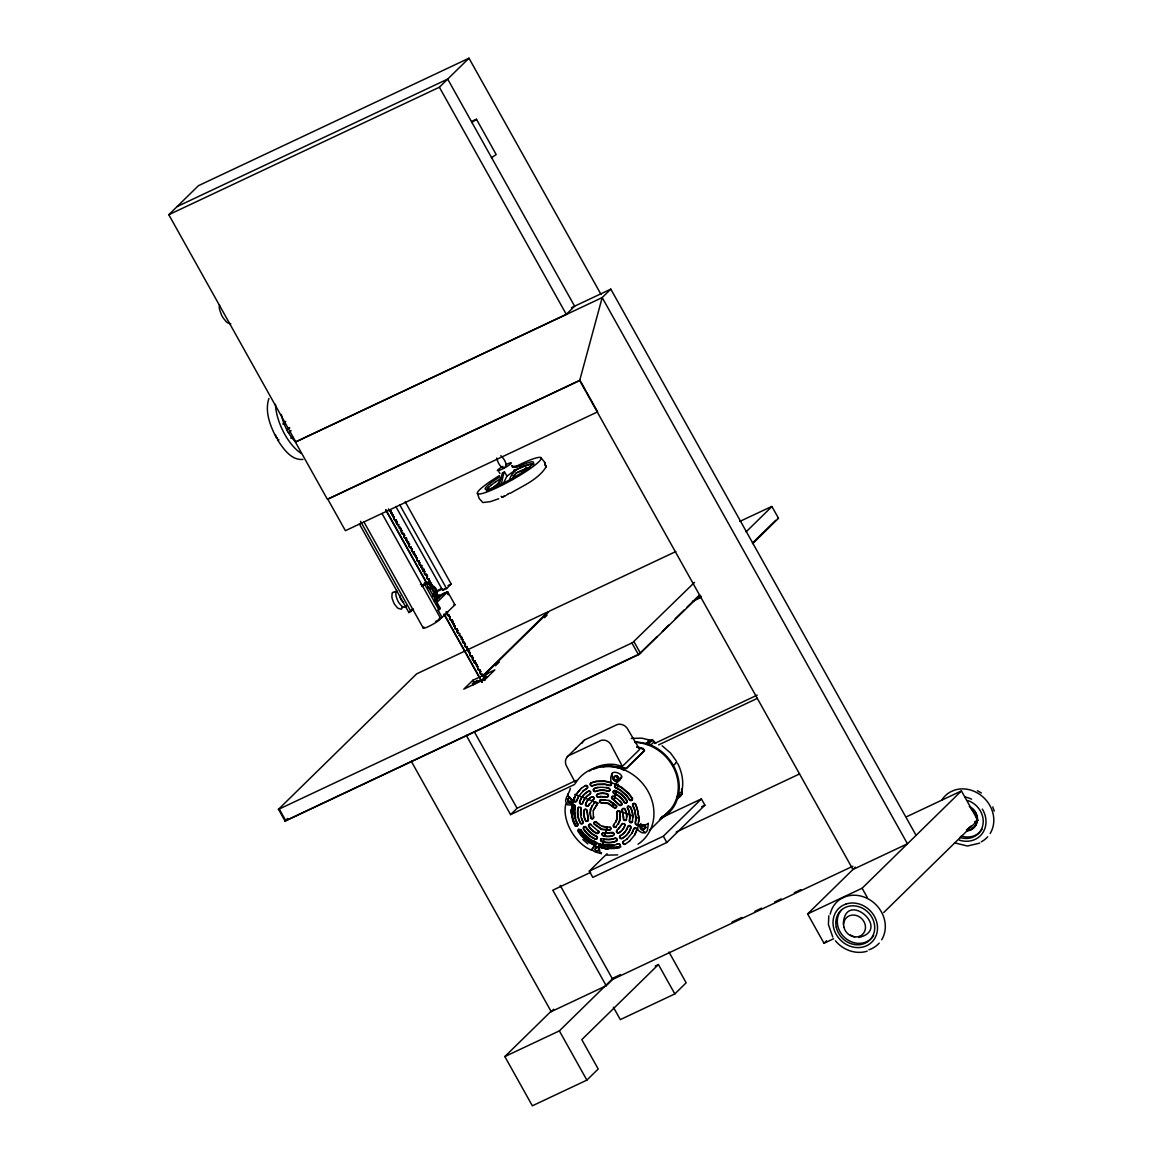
<?xml version="1.0" encoding="UTF-8"?>
<svg xmlns="http://www.w3.org/2000/svg" width="1164" height="1164" viewBox="0 0 1164 1164"><rect width="100%" height="100%" fill="white"/><g stroke="black" fill="none" stroke-linecap="round" stroke-linejoin="round"><path stroke-width="1.5" d="M679.121 796.336A3.71 3.274 45.6 0 0 680.023 796.554L679.936 795.536M533.316 465.134L533.345 464.072M219.501 304.692L219.239 307.267A12.338 5.514 64.8 0 0 219.749 310.148L221.538 315.022A12.338 5.514 64.8 0 0 223.124 317.859L226.122 321.555A12.338 5.514 64.8 0 0 228.042 323.039L230.85 323.825M486.494 490.757L488.123 487.716L491.528 484.821M611.915 773.303L611.507 775.108A6.14 1.615 -75.3 0 0 610.736 777.276L610.838 781.291A4.35 3.841 45.6 0 0 616.454 783.387L618.812 780.302A6.14 1.062 -63.8 0 1 619.946 778.25L621.445 776.868M391.686 514.852C391.671 509.934 393.607 519.901 393.243 514.895M394.116 518.606L394.32 516.831L393.039 516.671M399.296 528.471C399.281 523.538 401.216 533.519 400.838 528.514M402.773 534.131C399.878 525.022 401.129 536.968 403.573 533.403L404.694 535.396C402.308 536.051 404.737 539.456 406.556 538.132L405.829 540.14L406.556 538.132M406.905 542.075C406.891 537.157 408.826 547.124 408.448 542.133M407.997 544.01L409.539 544.068C408.113 547.604 411.285 546.833 411.416 548.331L412.303 549.015C409.917 549.655 412.347 553.075 414.151 551.751L413.438 553.758L414.151 551.751M414.515 555.694C414.5 550.776 416.436 560.742 416.057 555.737M418.793 560.626L417.992 561.499L417.41 560.815L416.887 557.803L416.901 560.495L417.731 561.485L418.793 560.626L420.204 565.311M422.125 569.312C423.274 564.744 420.859 571.146 423.929 569.24L423.201 571.248L423.929 569.24M423.201 571.248L424.758 571.291L424.598 573.503L425.864 575.001M429.734 582.917C430.869 578.363 428.468 584.764 431.538 582.844L430.811 584.852L432.368 584.91L432.208 587.122M432.106 585.026L431.946 587.238M437.344 596.535C438.479 591.967 436.078 598.369 439.148 596.463L438.421 598.471L439.148 596.463M449.217 615.087C446.831 618.171 447.631 608.51 447.122 614.025C447.063 617.269 449.726 614.068 449.45 616.396L450.337 617.08C446.539 619.335 456.041 623.031 451.938 619.946M452.563 623.759C453.698 619.204 451.283 625.606 454.367 623.686L453.64 625.694L454.367 623.686M453.64 625.694L455.182 625.752C454.324 626.683 455.561 630.903 456.826 628.691L457.947 630.699C454.149 633.376 462.152 632.969 459.082 635.442C461.672 635.049 461.41 641.335 461.715 637.421M464.436 642.31L463.636 643.183L463.068 642.499L462.53 639.487L462.559 642.179L463.636 643.183L464.436 642.31L465.862 646.995M467.783 650.996C467.753 646.064 469.703 656.045 469.325 651.04M468.859 652.931L470.402 652.975C469.543 653.906 470.78 658.14 472.046 655.929L473.166 657.922C470.794 658.577 473.21 661.981 475.028 660.657L474.301 662.665L475.028 660.657M476.934 664.659C477.458 668.034 476.091 665.081 475.843 662.723L474.563 662.549M476.731 666.419L478.011 666.594C477.153 667.525 478.389 671.744 479.655 669.547L480.776 671.541C478.404 672.195 480.819 675.6 482.638 674.276L481.911 676.284L482.638 674.276M573.008 804.819A1.63 1.44 45.6 0 0 572.295 805.677L571.655 811.032L572.935 819.863L575.118 825.16A1.63 1.44 45.6 0 0 577.926 825.101M594.411 802.694L590.206 809.446L590.599 818.03A1.63 1.44 45.6 0 0 593.393 817.172L593.189 810.566L596.841 804.95A1.63 1.44 45.6 0 0 594.949 802.345L594.077 803.029M592.025 805.604L590.075 813.025L590.934 817.71A1.63 1.44 45.6 0 0 593.727 816.852L593.611 816.575M618.491 824.097L620.441 816.677L619.583 811.992A1.63 1.44 45.6 0 0 616.789 812.85L617.371 816.342L615.814 822.279M614.228 824.287L613.675 824.752A1.63 1.44 45.6 0 0 615.552 827.371L620.296 820.256L619.917 811.672A1.63 1.44 45.6 0 0 617.124 812.53L617.327 819.136L613.894 824.607M638.76 821.915L639.182 818.35L636.533 806.186M659.464 819.354C667.976 815.382 674.625 807.889 677.39 798.868A3.448 3.041 45.6 0 0 678.466 794.736C682.642 774.336 669.533 752.904 650.705 745.062A3.448 3.041 45.6 0 0 646.413 743.461L634.54 741.541M680.329 796.54L680.707 795.609A3.448 3.041 45.6 0 0 681.798 791.476C684.025 782.004 682.017 772.11 677.724 763.54M471.944 121.289L476.483 119.281L471.784 122.54M476.483 119.281L496.184 154.521L491.484 157.78M498.978 471.915L499.923 473.442M396.386 522.243L397.375 524.469M403.981 535.862L404.985 538.088M411.59 549.481L412.594 551.692M426.81 576.704L427.523 578.726L429.371 578.974L428.658 580.982L429.371 578.974M449.639 617.546L450.352 619.568L452.199 619.815M457.248 631.164L457.961 633.187L459.809 633.434M472.468 658.388L473.472 660.614M480.077 672.006L481.081 674.218M655.681 743.272L654.037 741.803A3.448 3.041 45.6 0 0 649.745 740.202L648.508 740.173A3.71 3.274 45.6 0 0 648.173 740.973M567.959 794.023L568.003 795.594A6.14 2.663 21.3 0 0 569.08 796.904L571.902 799.624A4.35 3.841 45.6 0 1 570.476 805.051L567.043 804.688A6.14 2.386 8.2 0 1 565.879 803.727C561.645 819.805 574.71 843.594 591.879 850.331A6.14 1.062 -63.8 0 1 591.909 849.196L593.727 846.635A4.35 3.841 45.6 0 1 599.344 848.745L599.984 852.223A6.14 1.615 -75.3 0 0 600.289 853.358L601.322 853.721M390.609 512.917C392.443 508.362 389.271 513.862 391.89 513.091M399.761 526.579L398.219 526.535L398.946 524.528L397.128 524.6M421.761 565.369L421.048 567.377L421.761 565.369C419.942 566.693 417.541 563.26 419.898 562.634M436.267 594.6C438.101 590.046 434.914 595.546 437.548 594.775M466.691 649.061C468.539 644.507 465.353 650.007 467.986 649.236M484.079 680.154C483.991 675.513 485.839 682.453 484.34 680.038M533.956 463.839L529.489 464.261L520.453 467.841L519.653 466.124A27.616 3.798 -29.2 0 1 531.672 465.149A27.616 3.798 -29.2 0 1 501.248 484.166L498.905 485.243L502.528 472.584M501.248 484.166L504.114 471.842M594.979 849.589L596.404 846.752L594.979 849.589L596.477 851.219L599.387 850.011M613.501 778.818L614.927 775.981L616.92 775.661L618.419 777.29L617.007 780.113L614.999 780.433L613.501 778.818L614.417 777.93M598.471 850.899L598.98 848.949L597.496 847.319L595.488 847.639M617.007 780.113L618.419 777.29M648.348 745.076L648.77 743.447L652.669 740.086L654.241 741.788L650.705 745.062M579.672 380.541L327.433 499.385L295.423 442.116L602.195 297.577L907.454 843.798L852.936 869.479L579.672 380.541L602.195 297.577L610.809 289.138L916.083 835.359M828.826 915.792L828.404 924.507L832.784 937.093M739.809 521.414L771.834 506.427L778.512 518.213L777.537 518.489M620.397 779.094C626.698 774.38 609.369 768.167 612.439 776.112A4.35 3.841 45.6 0 0 620.005 780.026M406.28 605.615L405.843 606.881A9.487 4.234 64.8 0 1 404.81 607.317L402.657 606.72A9.487 4.234 64.8 0 1 401.173 605.571L398.874 602.734A9.487 4.234 64.8 0 1 397.652 600.551L396.269 596.797A9.487 4.234 64.8 0 1 395.876 594.586L396.066 591.69A9.487 4.234 64.8 0 1 396.691 590.497M570.287 788.435C569.909 792.859 560.568 804.062 569.443 803.102A4.35 3.841 45.6 0 0 573.386 802.476M578.624 796.525L576.733 801.007A1.63 1.44 45.6 0 1 573.91 799.537L575.933 794.706L581.2 788.319M589.333 803.786L588.635 805.459A1.63 1.44 45.6 0 1 585.812 803.989A16.092 14.215 45.6 0 1 591.807 796.714M593.524 810.246L596.608 805.095M631.892 833.191L633.783 828.695A1.63 1.44 45.6 0 1 636.606 830.165L634.569 835.01M268.899 398.437C264.49 411.765 270.368 426.199 276.523 438.042M648.333 823.195C647.824 825.873 648.057 836.509 642.863 830.543A4.35 3.841 45.6 0 1 640.928 823.515M503.037 484.064L506.922 476.12L504.449 471.696M496.053 486.916L501.131 478.026M500.811 455.677C512.873 467.404 500.535 474.359 496.752 457.99M509.585 479.597C512.538 469.252 523.873 464.974 533.359 464.043M512.306 479.495L516.219 472.54M644.507 750.402L626.348 768.196L613.399 766.218A42.661 37.728 45.6 0 0 593.364 769.404M287.595 818.452L284.918 821.187L639.094 654.43L699.811 595.386M395.163 520.657L395.964 519.784L397.084 521.792L396.066 522.694L397.128 524.586M395.964 519.784L394.916 520.643L393.854 518.737M402.773 534.276L403.573 533.403M411.183 547.007C409.757 549.583 408.113 544.883 409.539 544.068M429.109 579.105C427.348 580.065 425.253 576.806 427.508 576.238L426.388 574.245C424.904 576.864 423.376 572.062 424.758 571.291M456.826 628.691C455.371 631.266 453.8 626.61 455.182 625.752M472.046 655.929C470.591 658.489 469.019 653.848 470.402 652.975M479.655 669.547L478.608 670.391L477.546 668.5M618.302 829.408L621.867 824.258A1.63 1.44 45.6 0 1 624.704 825.713A16.092 14.215 45.6 0 1 618.71 833.002A1.63 1.44 45.6 0 1 616.818 830.383L622.202 823.923A1.63 1.44 45.6 0 1 622.755 823.428M627.105 838.997L632.227 832.857L634.104 828.375A1.63 1.44 45.6 0 1 636.941 829.845L634.904 834.675L629.317 841.397M488.56 487.367L487.032 489.229L486.974 490.32L488.4 490.568M507.562 494.176L506.442 495.253M487.483 676.75L486.348 677.87L484.588 674.727L494.86 669.897L485.795 678.787L463.796 689.146L472.86 680.256L483.133 675.426L548.113 611.74L416.625 673.883L278.356 809.431L632.532 642.688L694.544 582.378M575.38 748.845L584.066 740.377M567.304 756.804L575.962 748.263M489.942 489.84L497.348 484.137M177.117 206.566L447.689 79.079L574.609 306.19L566.301 314.338L295.729 441.811L168.809 214.714L198.433 185.687L468.99 58.2L601.046 294.463M168.809 214.714L439.381 87.227L468.99 58.2M291.073 430.534C288.541 435.787 284.54 428.599 289.72 428.105M288.323 432.586L288.381 432.528A27.616 12.338 64.8 0 0 295.947 442.407M498.919 485.286L498.978 485.243A27.616 3.798 -29.2 0 1 485.141 488.793A27.616 3.798 -29.2 0 1 499.662 476.964M519.653 466.124L513.033 466.357M422.052 586.511L426.504 583.702L440.327 608.437L438.071 610.212L442.087 617.4L438.93 618.884M359.341 523.902L408.899 612.584L412.536 609.034M408.899 612.584L413.526 609.121M395.804 506.456L442.713 590.395L444.633 588.518M434.201 600.813L440.138 594.993L437.853 596.07M442.713 590.395L446.569 588.577L451.196 584.052L405.174 501.699M437.475 599.271L434.565 601.25M444.561 592.913L436.325 599.809L442.276 593.989L447.704 591.821L454.949 604.785L442.087 617.4M436.253 603.039L447.704 591.821M438.071 610.212L440.327 608.437M438.683 619.815L435.511 621.532M472.453 683.705L477.618 680.489L478.273 681.668L473.108 684.869L472.453 683.705L477.618 680.489M484.588 674.727L549.583 611.042L675.848 551.547M487.716 673.345L485.141 675.877L486.014 677.448L484.879 678.554L475.843 682.817M495.471 665.764L499.341 661.967M544.519 617.691L547.095 615.159M746.066 531.89L771.834 506.631M639.094 654.153L657.136 636.475M662.287 631.426L668.718 625.112M675.164 618.797L684.185 609.965M686.76 607.448L699.637 594.819M752.453 543.064L775.646 520.337M752.628 543.632L778.396 518.387M466.269 735.372L510.56 814.64L517.063 808.267L576.282 780.36M567.523 799.406L569.88 797.209L568.963 798.097L570.986 798.853L571.553 800.905L572.455 800.017L570.098 802.214L568.09 801.458L567.523 799.406L568.425 798.519M568.09 801.458L568.992 800.57M570.098 802.214L571.015 801.327M589.493 771.034A42.661 37.976 51.9 0 1 615.13 764.53L622.362 766.363L639.676 749.398L627.018 727.98A8.745 7.653 39.6 0 0 617.298 724.517L584.721 739.868A8.745 7.653 39.6 0 0 582.204 743.054M646.413 743.461L649.745 740.202M649.832 741.148L652.669 740.086M614.01 776.868L616.92 775.661M614.999 780.433L617.909 779.225M605.556 799.886L600.595 799.683A1.63 1.44 45.6 0 0 601.803 802.607L608.423 803.218L614.156 807.234A1.63 1.44 45.6 0 0 616.702 806.026M608.845 800.672L616.207 805.968A1.63 1.44 45.6 0 1 613.821 807.554L608.088 803.538L601.468 802.927A1.63 1.44 45.6 0 1 600.26 800.003L609.179 800.352L616.542 805.648M601.337 829.365L609.921 830.019A1.63 1.44 45.6 0 0 608.714 827.095L602.094 826.484L596.361 822.482A1.63 1.44 45.6 0 0 593.975 824.054L601.337 829.365L610.242 829.699A1.63 1.44 45.6 0 0 610.212 827.051M596.477 851.219L597.379 850.331M661.152 817.885L701.397 798.926L704.904 805.182L666.841 842.489L592.796 877.38L589.29 871.109L607.055 853.707M640.942 826.847L643.299 824.65L645.322 825.407L645.889 827.473L643.532 829.67L641.51 828.914L640.942 826.847L641.844 825.96M643.299 824.65L642.397 825.552L644.405 826.294L644.972 828.361M641.51 828.914L642.412 828.026L644.434 828.783L645.889 827.473M644.405 826.294L645.322 825.407M678.466 794.736L681.798 791.476M643.532 829.67L644.434 828.783M677.39 798.868L680.707 795.609M660.57 818.277L662.796 816.095M649.41 830.412L669.998 810.231M589.29 871.109L663.335 836.218L701.397 798.926M613.399 1007.238L620.31 1019.606L674.829 993.911L658.417 964.549L581.796 1039.641L598.209 1069.003L586.874 1080.119L532.355 1105.8L504.841 1056.563L551.27 1011.08M411.285 761.271L551.212 1011.647L553.671 1009.232M504.841 1056.563L559.36 1030.882L613.515 977.804M551.212 1011.647L606.197 985.748L612.701 979.375L852.863 866.22M674.829 993.911L686.163 982.809L668.98 952.036M833.642 938.751L824.01 943.276L807.598 913.915L855.322 867.165M807.598 913.915L862.117 888.234L961.42 790.923L977.833 820.285L883.694 912.547M824.01 943.276L826.6 940.759M283.128 423.594L285.777 421.397M283.143 424.409L284.773 423.07M290.825 438.173L292.47 436.835M286.882 429.662L289.443 427.581M647.693 823.821L645.918 824.723A6.14 2.386 8.2 0 1 643.692 824.796L639.705 824.985A4.35 3.841 45.6 0 0 638.279 830.398L641.655 832.595A6.14 2.663 21.3 0 0 643.779 832.857L645.278 833.017M508.202 494.133L509.425 493.158M491.15 485.112L495.704 481.78M583.077 791.04L587.078 788.377A1.63 1.44 45.6 0 0 585.186 785.773M591.879 800.628L593.364 799.639A1.63 1.44 45.6 0 0 591.472 797.034A16.092 14.215 45.6 0 0 585.477 804.309A1.63 1.44 45.6 0 0 588.315 805.779L593.698 799.319A1.63 1.44 45.6 0 0 592.971 796.685M616.425 826.687L615.887 827.037A1.63 1.44 45.6 0 1 613.995 824.432M627.44 838.677L623.104 841.645A1.63 1.44 45.6 0 0 624.995 844.264L629.637 841.063M465.556 644.318C463.316 644.856 465.382 648.144 467.157 647.169M495.428 481.998L500.826 478.433M664.207 815.848L665.095 814.771M512.829 475.989L517.864 472.22L526.492 468.306L525.11 465.833M648.697 739.955L649.134 740.828M510.312 493.303C522.782 485.839 538.059 479.67 546.032 467.04L544.446 461.977L540.925 457.583M663.102 816.488L661.661 817.128M502.993 496.781L503.925 496.315M286.97 430.156L286.999 430.142A27.616 12.338 64.8 0 1 281.368 414.457M571.437 307.689L610.809 289.138M579.978 380.235L327.739 499.094L345.402 530.697L597.641 411.852L586.7 392.268M394.32 516.831L392.777 516.787M395.702 519.915L396.197 521.108M397.084 521.792L395.935 521.225M517.602 472.322L530.435 466.924M403.311 533.519L403.806 534.712M404.694 535.396L403.544 534.843M504.827 496.126L502.179 497.261M410.921 547.138L411.416 548.331M412.303 549.015L411.154 548.448M418.531 560.757L419.025 561.95M426.388 574.245L427.508 576.238M421.819 585.899L426.504 583.702M430.811 584.852L432.368 584.91M435.336 591.516L441.68 588.533M448.024 585.536L451.196 584.052M435.874 592.156L442.349 589.1M448.955 615.203L449.45 616.396M450.337 617.08L449.202 616.527M456.564 628.822L457.059 630.015M457.947 630.699L456.797 630.146M459.082 635.442L460.638 635.486M464.174 642.441L464.669 643.634M471.784 656.045L472.278 657.238M473.166 657.922L472.017 657.369M475.843 662.723L474.301 662.665M478.011 666.594L476.469 666.536M479.393 669.664L479.888 670.857M480.776 671.541L479.626 670.988M476.163 682.089L479.452 680.533M696.247 598.602L701.164 596.288M692.434 601.482L700.655 597.598M286.49 820.285L637.45 654.925M655.245 743.156L757.226 695.112M510.56 814.64L574.725 784.405M658.62 744.873L757.313 698.371M672.676 766.087L676.939 762.158L676.022 762.26M701.674 806.696L704.904 805.182M590.643 872.374L552.798 890.198L606.197 985.748M676.168 832.071L799.552 773.944M906.901 816.604L961.42 790.923M613.937 977.716L620.499 974.617M732.011 922.077L741.846 917.45M754.97 911.266L761.532 908.167M774.642 901.998L781.204 898.899M794.328 892.715L800.89 889.631M655.216 966.062L658.417 964.549M974.617 821.799L977.833 820.285M504.143 496.213L505.307 495.704M506.922 476.12L515.332 470.14L514.022 470.256M979.666 843.129L967.415 846.024L954.582 842.852M498.759 498.745L490.422 501.626L482.885 502.557L479.277 498.643L477.371 493.332M513.848 470.329L520.453 467.841M594.077 841.063L602.166 845.719L612.555 847.77A42.035 37.175 45.6 0 0 619.437 847.916M616.6 844.235L618.477 843.667A1.63 1.44 45.6 0 1 619.684 846.592L614.636 848.134L605.92 848.338L600.449 847.028A1.63 1.44 45.6 0 1 600.799 844.075M968.521 830.354C979.651 828.521 979.608 812.297 970.5 807.671M867.195 951.163C855.744 954.815 842.867 949.897 835.417 940.788M453.829 604.916L454.949 604.785M302.96 459.416C291.044 460.551 283.259 448.431 277.425 439.774M858.843 937.457C892.773 929.541 844.86 888.67 843.318 924.158M512.422 467.346L517.413 467.099M631.397 738.398L641.83 738.165L648.915 739.853M605.687 833.046L612.191 832.406A1.63 1.44 45.6 0 1 612.977 832.493M613.792 845.093L602.486 844.467A41.046 36.288 45.6 0 0 620.907 846.825M606.968 855.147L617.691 854.9M391.337 510.909L389.78 510.851L388.776 509.396M391.075 511.025L389.213 510.778L388.456 509.075M391.948 514.735L393.49 514.779M399.558 528.34L401.1 528.398M407.167 541.958L408.709 542.002M414.777 555.577L416.319 555.621M435.438 592.534L436.98 592.592M435.176 592.665L436.718 592.709M460.435 637.261L461.977 637.305M465.876 646.995L467.419 647.053M468.044 650.865L469.587 650.923M475.639 664.484L477.196 664.528M484.806 678.146L482.987 678.219L484.544 678.263M427.916 586.874L430.185 587.951M390.871 512.786L392.152 512.96M400.634 530.275L401.929 530.449M400.387 530.406L401.667 530.58M406.091 540.023L407.371 540.198M405.829 540.14L407.109 540.314M413.438 553.758L414.981 553.802M415.854 557.512L417.149 557.672M415.592 557.629L416.887 557.803M421.31 567.246L422.59 567.421M428.658 580.982L430.2 581.04M436.515 594.484L437.81 594.644M446.292 611.958L447.573 612.133M446.03 612.089L447.311 612.264M451.734 621.707L453.029 621.882M451.472 621.823L452.767 621.998M461.511 639.196L462.792 639.371M461.25 639.312L462.53 639.487M466.953 648.93L468.234 649.105M636.926 746.735L643.401 748.554L644.419 750.751L626.319 768.633L621.911 768.764L613.399 766.8A42.035 37.175 45.6 0 0 603.17 767.032M636.897 747.317L639.793 748.001M610.387 782.354L604.931 781.044L596.201 781.248L591.152 782.79A1.63 1.44 45.6 0 0 592.36 785.715L597.045 784.289L604.974 784.1L610.038 785.307A1.63 1.44 45.6 0 0 610.765 782.543M602.414 826.164L605.309 826.862M854.58 936.904L852.499 936.132M641.248 748.35L644.39 750.373M677.084 796.496L678.772 797.122L682.104 793.863L681.595 790.734M574.812 794.372L598.442 803.218M618.739 810.813L632.256 815.848M635.631 817.113L639.007 818.365M278.036 439.483L279.011 439.934M429.531 588.504L428.963 588.227A3.841 1.717 64.8 0 0 428.076 588.417M501.888 497.232L501.146 496.301M601.672 829.03L594.295 823.734A1.63 1.44 45.6 0 1 596.681 822.148M977.454 790.705L981.354 792.99M850.52 935.056L851.99 935.929M395.178 520.512L394.116 518.62M418.764 562.067L419.651 562.75M464.407 643.75L465.294 644.434M428.963 584.037L430.374 585.201A9.137 4.074 64.8 0 1 431.742 586.802M662.112 745.746L670.58 753.05L676.168 760.776M681.668 790.24L681.638 788.988M628.938 793.484L621.867 787.373L616.76 784.725A1.63 1.44 45.6 0 0 615.64 787.402L620.383 789.861L626.799 795.405L629.971 799.784A1.63 1.44 45.6 0 0 632.358 798.198L629.651 794.474M596.87 822.41L599.445 824.621M582.8 839.535L587.835 843.885M616.018 776.548L617.517 778.178M580.88 829.597L584.037 833.977L590.468 839.52L595.211 841.979A1.63 1.44 45.6 0 1 594.077 844.657L588.969 842.009L581.898 835.898L578.493 831.183A1.63 1.44 45.6 0 1 578.697 829.365M276.814 437.62L277.469 438.668M439.381 87.227L566.301 314.338M580.821 381.748L585.87 390.769M862.117 888.234L867.311 897.502M634.002 641.713L640.564 653.455M631.921 642.994L638.498 654.735M663.335 836.218L666.841 842.489M399.659 504.652L446.569 588.577M446.583 591.952L448.198 594.833M483.133 675.426L484.879 678.554M385.982 509.905L426.591 582.567M435.409 598.369L437.184 601.526M444.241 614.17L482.202 682.089M385.721 510.036L426.33 582.698M435.147 598.485L436.922 601.657M443.979 614.286L481.94 682.206M437.067 604.494L438.683 607.375M425.093 585.085L438.915 609.82M382.01 513.513L440.574 618.302M472.86 680.256L474.621 683.399M363.837 521.763L423.289 628.138M360.549 521.341L410.994 611.609M474.534 732.171L517.063 808.267M560.175 885.397L612.701 979.375M276.974 438.261L275.49 434.929M559.36 1030.882L586.874 1080.119M279.316 809.14L285.878 820.882M278.458 809.227L285.02 820.984M622.362 766.363L610.591 744.072A8.745 7.784 51.9 0 0 601.133 740.362L568.556 755.712A8.745 7.784 51.9 0 0 566.01 765.068L575.263 782.586M601.555 852.732C602.21 853.823 587.791 851.772 593.916 846.897A4.35 3.841 45.6 0 1 596.768 844.322M635.719 804.222L636.373 805.794M588.46 819.34L587.223 810.857A1.63 1.44 45.6 0 0 584.197 810.129A16.092 14.215 45.6 0 0 585.667 820.198A1.63 1.44 45.6 0 0 588.46 820.125M577.111 822.337L577.911 824.301A42.035 37.175 45.6 0 1 572.412 805.692M992.776 806.885L994.245 811.104M434.798 593.116L435.22 595.226A9.137 4.074 64.8 0 1 434.987 598.602M655.012 742.312L655.056 742.617A3.71 3.274 45.6 0 1 654.954 743.505M575.656 817.797L574.725 811.366L575.322 806.405A1.63 1.44 45.6 0 0 574.536 804.993M632.59 821.478A1.63 1.44 45.6 0 1 629.564 820.751A20.152 17.809 45.6 0 0 627.658 807.554A1.63 1.44 45.6 0 1 628.036 806.128M626.639 819.252A1.63 1.44 45.6 0 1 623.613 818.525L622.391 810.042A1.63 1.44 45.6 0 1 623.075 808.398M575.336 783.43A44.508 39.358 45.6 0 1 639.182 779.822A44.508 39.358 45.6 0 1 638.003 844.22M607.884 849.313A44.508 39.358 45.6 0 1 601.701 847.494M595.75 844.788A44.508 39.358 45.6 0 1 578.581 829.437M575.947 825.247A44.508 39.358 45.6 0 1 572.062 816.24M571.597 814.713A44.508 39.358 45.6 0 1 570.578 810.013M581.796 818.452A20.152 17.809 45.6 0 0 583.179 821.828A1.63 1.44 45.6 0 1 580.385 822.672A22.596 19.977 45.6 0 1 578.246 807.903A1.63 1.44 45.6 0 1 578.639 807.263M581.069 815.251A20.152 17.809 45.6 0 1 581.273 808.631A1.63 1.44 45.6 0 0 580.487 807.219M624.297 823.588A1.63 1.44 45.6 0 1 625.024 825.392A16.092 14.215 45.6 0 1 619.03 832.667A1.63 1.44 45.6 0 1 617.153 830.063M638.396 824.054A1.63 1.44 45.6 0 1 635.515 822.977L636.111 818.016L634.947 809.984L632.925 805.081A1.63 1.44 45.6 0 1 634.787 803.407M593.989 788.625A1.63 1.44 45.6 0 0 595.502 791.345A20.152 17.809 45.6 0 1 608.539 791.054A1.63 1.44 45.6 0 0 608.888 788.086A22.596 19.977 45.6 0 0 606.313 787.388M594.309 788.421A22.596 19.977 45.6 0 1 597.889 787.33M625.33 843.929A1.63 1.44 45.6 0 1 623.438 841.325M573.968 797.602A4.35 3.841 45.6 0 1 574.027 801.69M594.629 802.665A1.63 1.44 45.6 0 1 596.506 805.27M590.759 791.869A1.63 1.44 45.6 0 0 588.664 791.084A22.596 19.977 45.6 0 0 579.861 801.763A1.63 1.44 45.6 0 0 582.684 803.233A20.152 17.809 45.6 0 1 590.555 793.688M624.239 808.369A1.63 1.44 45.6 0 1 625.184 809.184A16.092 14.215 45.6 0 1 626.901 817.012M630.452 806.71A22.596 19.977 45.6 0 1 633.041 817.681M613.763 796.205A1.63 1.44 45.6 0 0 612.628 798.882L619.423 804.746A1.63 1.44 45.6 0 0 621.809 803.16A16.092 14.215 45.6 0 0 620.383 801.196M617.706 791.651A22.596 19.977 45.6 0 0 615.261 790.472A1.63 1.44 45.6 0 0 614.141 793.135A20.152 17.809 45.6 0 1 624.704 802.258A1.63 1.44 45.6 0 0 627.09 800.672A22.596 19.977 45.6 0 0 618.884 792.349M598.951 832.304A1.63 1.44 45.6 0 1 597.088 833.177A16.092 14.215 45.6 0 1 589.028 826.222A1.63 1.44 45.6 0 1 591.414 824.636M598.209 830.499A1.63 1.44 45.6 0 1 598.936 831.503M598.893 844.555A4.35 3.841 45.6 0 1 601.832 847.756M602.734 832.929A1.63 1.44 45.6 0 0 603.461 835.563A16.092 14.215 45.6 0 0 613.399 835.33A1.63 1.44 45.6 0 0 613.952 834.835M613.675 832.958A1.63 1.44 45.6 0 1 614.083 833.686M602.836 845.806A1.528 1.353 45.6 0 1 601.177 844.744M605.775 839.157A20.152 17.809 45.6 0 0 615.334 838.036A1.63 1.44 45.6 0 1 616.542 840.961A22.596 19.977 45.6 0 1 601.948 841.296A1.63 1.44 45.6 0 1 601.221 838.662M634.627 742.399A42.035 37.175 45.6 0 1 675.047 770.975A42.035 37.175 45.6 0 1 664.571 815.135M574.754 814.203A41.046 36.288 45.6 0 1 573.285 804.077M393.927 592.141A5.805 2.401 -88.4 0 1 392.661 592.389A9.487 4.234 64.8 0 0 392.035 593.582A5.805 1.018 83.8 0 1 391.846 596.492A9.487 4.234 64.8 0 0 392.239 598.689L393.621 602.443A9.487 4.234 64.8 0 0 394.843 604.625L397.142 607.477A9.487 4.234 64.8 0 0 398.626 608.612A5.805 1.586 41.3 0 1 400.78 609.208A9.487 4.234 64.8 0 0 401.827 608.787A5.805 3.056 37.6 0 1 401.842 608.146M394.334 591.69A9.487 4.234 64.8 0 1 395.207 591.879M403.573 602.108A4.423 1.979 64.8 0 1 399.863 595.473M402.017 607.623A5.805 3.056 37.6 0 1 402.817 606.866M424.845 584.983A9.05 4.045 64.8 0 1 431.64 586.903M434.667 593.131A9.05 4.045 64.8 0 1 434.87 598.572M430.927 588.868A5.398 2.415 64.8 0 0 429.283 587.238L428.498 586.86A5.384 2.401 64.8 0 0 427.814 586.816M423.725 585.536A10.607 4.743 64.8 0 1 432.033 586.03M420.451 584.575A10.607 4.743 64.8 0 1 421.804 584.648M435.569 593.32A10.607 4.743 64.8 0 1 435.06 600.915M439.977 618.23A9.967 1.368 -29.2 0 1 431.946 624.777A9.967 1.368 -29.2 0 1 423.871 627.018M982.154 829.175A20.646 18.26 45.6 0 1 961.304 835.999M969.292 806.492A13.051 11.538 45.6 0 1 977.411 817.404A13.051 11.538 45.6 0 1 972.216 828.462M971.285 809.038A13.284 11.756 45.6 0 1 976.523 822.526A13.284 11.756 45.6 0 1 966.6 831.023M982.343 809.082A23.615 20.879 45.6 0 1 982.183 833.657A23.615 20.879 45.6 0 1 959.267 840.102M964.781 796.976A23.615 20.879 45.6 0 1 971.605 799.217M967.691 800.497A20.646 18.26 45.6 0 1 982.823 825.218A20.646 18.26 45.6 0 1 959.834 837.454M987.712 836.771A29.522 26.103 45.6 0 1 981.281 841.819M941.778 800.134A29.522 26.103 45.6 0 1 950.668 791.782L954.495 790.152A29.522 26.103 45.6 0 1 986.548 800.672A29.522 26.103 45.6 0 1 990.171 833.468M873.655 935.507A20.646 18.26 45.6 0 1 845.806 938.533A20.646 18.26 45.6 0 1 841.543 909.899M879.213 943.102A29.522 26.103 45.6 0 1 868.955 949.766M830.208 914.191A29.522 26.103 45.6 0 1 842.169 898.113L845.995 896.484A29.522 26.103 45.6 0 1 878.049 907.003A29.522 26.103 45.6 0 1 881.672 939.799M301.331 453.436A36.521 16.311 64.8 0 1 275.475 404.388M506.195 464.552A7.959 1.091 -29.2 0 1 509.963 464.451A7.959 1.091 -29.2 0 1 498.498 470.634A7.959 1.091 -29.2 0 1 502.863 466.357M514.517 467.186A36.521 5.02 -29.2 0 1 536.924 463.519A36.521 5.02 -29.2 0 1 484.413 492.852A36.521 5.02 -29.2 0 1 499.472 475.596M512.902 467.026L511.985 465.716L512.902 467.026M433.023 587.529L432.892 589.508L434.23 591.894L435.7 592.316L434.492 587.951L433.023 587.529M571.975 805.997L571.335 811.366L572.615 820.198L574.783 825.48A1.63 1.44 45.6 0 0 577.577 824.636L575.569 819.718L574.405 811.686L574.987 806.725A1.63 1.44 45.6 0 0 571.975 805.997M586.903 811.177L588.126 819.66A1.63 1.44 45.6 0 1 585.332 820.518A16.092 14.215 45.6 0 1 583.877 810.45A1.63 1.44 45.6 0 1 586.903 811.177M623.511 817.012L623.278 818.859A1.63 1.44 45.6 0 0 626.305 819.572A16.092 14.215 45.6 0 0 624.85 809.504A1.63 1.44 45.6 0 0 622.056 810.362L623.511 817.012M635.777 818.336L635.195 823.312A1.63 1.44 45.6 0 0 638.207 824.025L638.847 818.67L637.566 809.838L635.399 804.542A1.63 1.44 45.6 0 0 632.605 805.401L634.613 810.304L635.777 818.336M433.037 594.848L432.499 596.332A5.384 2.401 64.8 0 0 433.008 594.92L432.993 593.756L433.023 594.935M603.956 838.909L602.166 845.719L603.956 838.909M607.055 826.993L604.844 835.505L607.084 827.007M613.326 803.16L612.439 806.55L613.297 803.145M616.44 791.244L614.214 799.755L616.425 791.229M618.215 784.434L617.327 787.839L618.2 784.434M575.613 795.027L573.576 799.857A1.63 1.44 45.6 0 0 576.398 801.327L578.29 796.845L583.397 790.705L587.398 788.057A1.63 1.44 45.6 0 0 585.521 785.453L580.865 788.639L575.613 795.027M971.038 826.294L966.557 830.005L971.038 826.294M846.083 904.006L843.027 905.301A23.615 20.879 45.6 0 0 844.249 943.189A23.615 20.879 45.6 0 0 877.496 929.061A23.615 20.879 45.6 0 0 846.083 904.006M595.881 781.568L590.832 783.11A1.63 1.44 45.6 0 0 592.025 786.035L596.71 784.609L604.64 784.42L609.703 785.642A1.63 1.44 45.6 0 0 610.067 782.674L604.596 781.364L595.881 781.568M600.391 796.452L598.66 796.976A1.63 1.44 45.6 0 1 597.452 794.052A16.092 14.215 45.6 0 1 607.39 793.819A1.63 1.44 45.6 0 1 607.041 796.787L600.391 796.452M600.071 796.773L598.325 797.296A1.63 1.44 45.6 0 1 597.117 794.372A16.092 14.215 45.6 0 1 607.055 794.154A1.63 1.44 45.6 0 1 606.706 797.107L600.071 796.773M611.857 832.726L603.476 832.915A1.63 1.44 45.6 0 0 603.127 835.883A16.092 14.215 45.6 0 0 613.064 835.65A1.63 1.44 45.6 0 0 611.857 832.726M618.157 843.987L613.472 845.428L605.542 845.602L600.479 844.395A1.63 1.44 45.6 0 0 600.115 847.363L605.586 848.658L614.301 848.469L619.35 846.912A1.63 1.44 45.6 0 0 618.157 843.987M623.249 769.68L622.085 769.404A1.528 1.353 45.6 0 1 624.341 770.248L623.249 769.68M621.547 787.708L616.425 785.045A1.63 1.44 45.6 0 0 615.305 787.722L620.048 790.181L626.479 795.74L629.637 800.105A1.63 1.44 45.6 0 0 632.023 798.519L628.618 793.804L621.547 787.708M614.068 800.119L612.308 799.202A1.63 1.44 45.6 0 1 613.428 796.525A16.092 14.215 45.6 0 1 621.489 803.48A1.63 1.44 45.6 0 1 619.103 805.066L614.068 800.119M597.874 830.82L591.079 824.956A1.63 1.44 45.6 0 0 588.693 826.542A16.092 14.215 45.6 0 0 596.754 833.497A1.63 1.44 45.6 0 0 597.874 830.82M594.877 842.299L590.133 839.841L583.702 834.297L580.545 829.932A1.63 1.44 45.6 0 0 578.159 831.518L581.563 836.218L588.635 842.329L593.756 844.977A1.63 1.44 45.6 0 0 594.877 842.299M435.671 588.387L435.074 587.514A4.19 1.877 64.8 0 0 432.266 586.365A4.19 1.877 64.8 0 0 432.557 590.483L433.648 592.331A4.19 1.877 64.8 0 0 436.442 593.48A4.19 1.877 64.8 0 0 436.165 589.362L435.671 588.387M546.032 467.04L544.592 462.53L545.96 466.997M630.117 807.03A1.63 1.44 45.6 0 0 627.323 807.889A20.152 17.809 45.6 0 1 629.244 821.086A1.63 1.44 45.6 0 0 632.256 821.799A22.596 19.977 45.6 0 0 630.117 807.03M622.187 838.298A22.596 19.977 45.6 0 0 630.99 827.619A1.63 1.44 45.6 0 0 628.153 826.149A20.152 17.809 45.6 0 1 620.296 835.694A1.63 1.44 45.6 0 0 622.187 838.298M630.655 827.939A1.63 1.44 45.6 0 0 627.818 826.469A20.152 17.809 45.6 0 1 619.961 836.014A1.63 1.44 45.6 0 0 621.852 838.633A22.596 19.977 45.6 0 0 630.655 827.939M593.975 788.741A1.63 1.44 45.6 0 0 595.182 791.666A20.152 17.809 45.6 0 1 608.205 791.375A1.63 1.44 45.6 0 0 608.554 788.406A22.596 19.977 45.6 0 0 593.975 788.741M595.255 839.244A1.63 1.44 45.6 0 0 596.375 836.567A20.152 17.809 45.6 0 1 585.812 827.444A1.63 1.44 45.6 0 0 583.426 829.03A22.596 19.977 45.6 0 0 595.255 839.244M595.59 838.909A1.63 1.44 45.6 0 0 596.71 836.232A20.152 17.809 45.6 0 1 586.147 827.124A1.63 1.44 45.6 0 0 583.761 828.71A22.596 19.977 45.6 0 0 595.59 838.909M590.221 794.008A1.63 1.44 45.6 0 0 588.329 791.404A22.596 19.977 45.6 0 0 579.527 802.083A1.63 1.44 45.6 0 0 582.364 803.553A20.152 17.809 45.6 0 1 590.221 794.008M580.938 808.951A20.152 17.809 45.6 0 0 582.858 822.148A1.63 1.44 45.6 0 1 580.065 823.006A22.596 19.977 45.6 0 1 577.926 808.223A1.63 1.44 45.6 0 1 580.938 808.951M624.37 802.578A1.63 1.44 45.6 0 0 626.756 801.007A22.596 19.977 45.6 0 0 614.927 790.793A1.63 1.44 45.6 0 0 613.806 793.47A20.152 17.809 45.6 0 1 624.37 802.578M616.207 841.281A1.63 1.44 45.6 0 0 614.999 838.356A20.152 17.809 45.6 0 1 601.977 838.662A1.63 1.44 45.6 0 0 601.628 841.616A22.596 19.977 45.6 0 0 616.207 841.281M836.247 927.111A20.646 18.26 45.6 0 0 868.373 941.225A20.646 18.26 45.6 0 0 861.156 907.571A20.646 18.26 45.6 0 0 836.247 927.111M843.944 927.257A11.582 10.243 45.6 0 0 862.102 934.779A11.582 10.243 45.6 0 0 857.621 915.937A11.582 10.243 45.6 0 0 843.944 927.257"/></g></svg>
